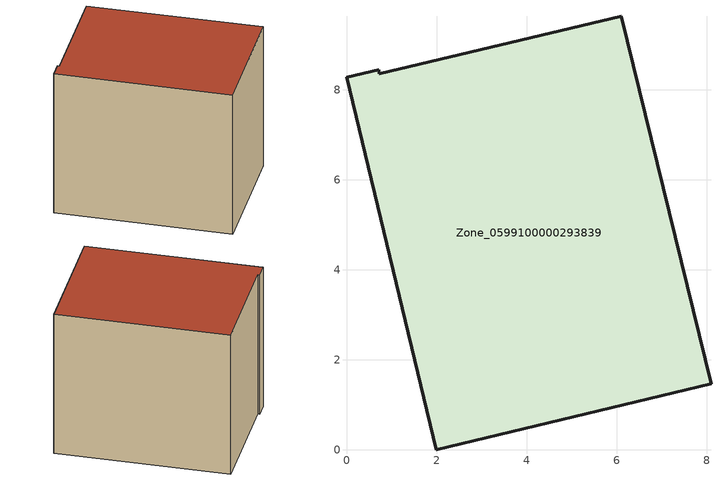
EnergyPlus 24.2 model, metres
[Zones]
Zone_0599100000293839
 floor ground (C_G): 0.71,8.45 0.72,8.36 6.11,9.63 8.1,1.47 1.99,0 0,8.28 z0
 wall outside (C_F): 1.99,0 8.1,1.47 6.11,9.63 0.72,8.36 0.71,8.45 0,8.28 1.99,0 z0:7.53
 roof outside (C_R): 0.72,8.36 0.71,8.45 0,8.28 1.99,0 8.1,1.47 6.11,9.63 z7.53
[BUILDING]
Pand.0599100000293839: North Axis=0; Terrain=City; Loads Convergence Tolerance Value=0.04; Temperature Convergence Tolerance Value=0.4; Solar Distribution=FullExterior; Maximum Number of Warmup Days=25; Minimum Number of Warmup Days=1
[Site:Location]
Rotterdam.The.Hague.AP_ZH_NLD Design_Conditions: Latitude=51.96; Longitude=4.45; Time Zone=1; Elevation=-4.5
[SITE:GROUNDTEMPERATURE:BUILDINGSURFACE]
18, 18, 18, 18, 18, 18, 18, 18, 18, 18, 18, 18
[MATERIAL] Thermal Absorptance=0.9; Solar Absorptance=0.7; Visible Absorptance=0.7
Name | Roughness | Thickness | Conductivity | Density | Specific Heat
G.TC.1965-1974 | MediumSmooth | 0.15 | 0.882353 | 540 | 1210
F.TC.1965-1974 | Rough | 0.3 | 0.697674 | 1920 | 840
R.TC.1965-1974 | MediumRough | 0.2 | 0.232558 | 1500 | 1000
[CONSTRUCTION]
C_G: G.TC.1965-1974
C_F: F.TC.1965-1974
C_R: R.TC.1965-1974
[ZONE]
Zone_0599100000293839: Type=1; Multiplier=1; Ceiling Height=Autocalculate; Volume=Autocalculate; Floor Area=autocalculate; Part of Total Floor Area=Yes
[ZONEINFILTRATION:DESIGNFLOWRATE]
Infil_Zone_0599100000293839: Zone or ZoneList or Space or SpaceList=Zone_0599100000293839; Schedule=AlwaysOn; Design Flow Rate Calculation Method=Flow/Area; Flow Rate per Floor Area=0.003; Constant Term Coefficient=1; Temperature Term Coefficient=0; Velocity Term Coefficient=0; Velocity Squared Term Coefficient=0
[HVACTEMPLATE:ZONE:IDEALLOADSAIRSYSTEM]
Zone_0599100000293839: Maximum Heating Supply Air Temperature=50; Minimum Cooling Supply Air Temperature=13; Maximum Heating Supply Air Humidity Ratio=0.0156; Minimum Cooling Supply Air Humidity Ratio=0.0077; Heating Limit=NoLimit; Cooling Limit=NoLimit; Dehumidification Control Type=ConstantSensibleHeatRatio; Cooling Sensible Heat Ratio=0.7; Dehumidification Setpoint=60; Humidification Control Type=None; Humidification Setpoint=30; Outdoor Air Method=None; Outdoor Air Flow Rate per Person=0.00944; Outdoor Air Flow Rate per Zone Floor Area=0; Outdoor Air Flow Rate per Zone=0; Demand Controlled Ventilation Type=None; Outdoor Air Economizer Type=NoEconomizer; Heat Recovery Type=None; Sensible Heat Recovery Effectiveness=0.7; Latent Heat Recovery Effectiveness=0.65
[ZONECONTROL:THERMOSTAT]
ThermostatControl_Zone_0599100000293839: Zone or ZoneList=Zone_0599100000293839; Control Type Schedule=DualSetpointControlType; Control 1=Thermostat_Zone_0599100000293839; Temperature Difference Between Cutout And Setpoint=0
[THERMOSTATSETPOINT:DUALSETPOINT]
Thermostat_Zone_0599100000293839: Heating Setpoint Temperature Schedule=HeatingSetpoint_Zone_0599100000293839; Cooling Setpoint Temperature Schedule=CoolingSetpoint_Zone_0599100000293839
[SCHEDULE:COMPACT]
HeatingSetpoint_Zone_0599100000293839: Through: 12/31, For: AllDays, Until: 24:00, 21
CoolingSetpoint_Zone_0599100000293839: Through: 12/31, For: AllDays, Until: 24:00, 24
DualSetpointControlType: Through: 12/31, For: AllDays, Until: 24:00, 4
AlwaysOn: Through: 12/31, For: AllDays, Until: 24:00, 1
